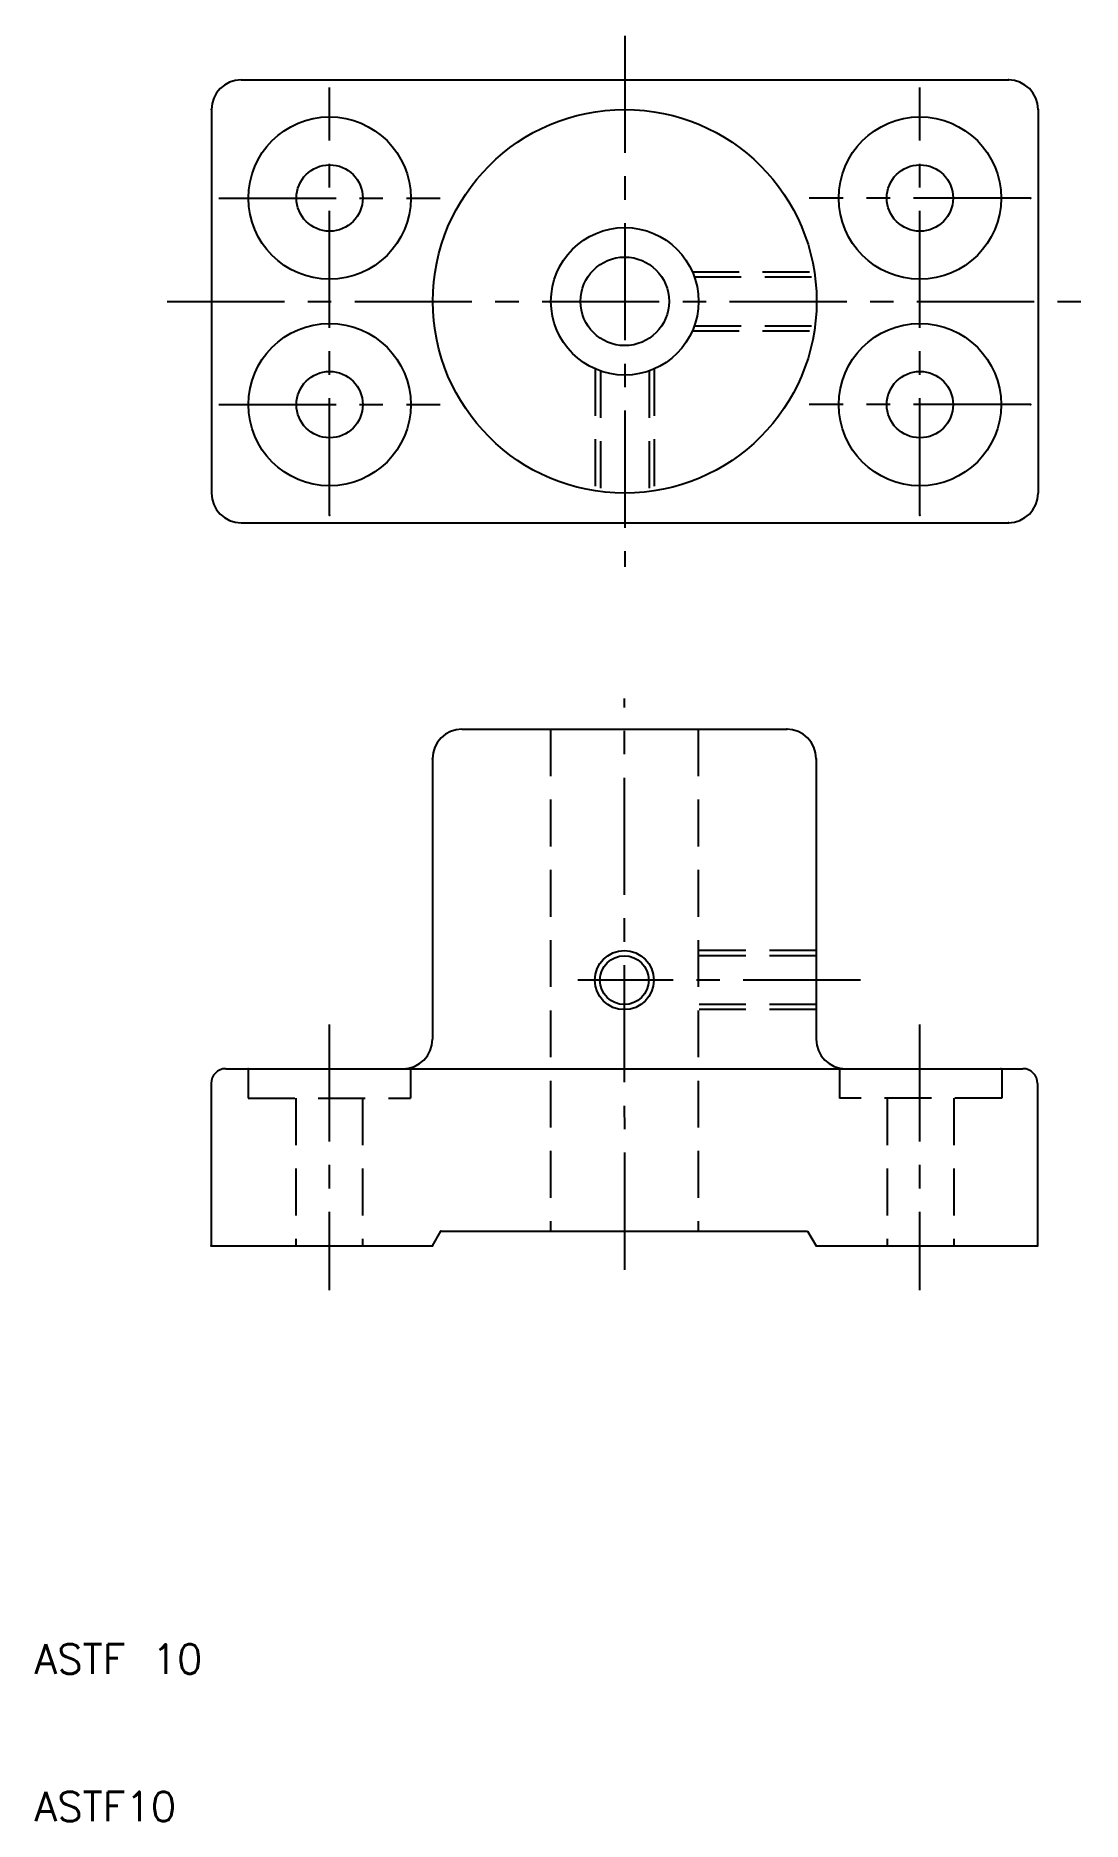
# Model space of a CAD drawing. Extents: x 10 to 81, y 10 to 131.
import ezdxf

# ---------------------------------------------------------------- set-up
doc = ezdxf.new("R2010")
doc.units = 0
doc.header["$LTSCALE"] = 0.25
doc.linetypes.add('CENTER', pattern=[50.8, 31.75, -6.35, 6.35, -6.35])
doc.linetypes.add('DASHED', pattern=[19.05, 12.7, -6.35])
doc.layers.get('0').update_dxf_attribs({"linetype": 'CONTINUOUS'})
doc.layers.add('CENTER', color=1, linetype='CENTER')
doc.styles.get("Standard").update_dxf_attribs({"font": 'txt.shx', "bigfont": 'extfont.shx'})

msp = doc.modelspace()

# ---------------------------------------------------------------- linework, layer by layer
for p, q in [((24, 128), (76, 128)), ((22, 126), (22, 100)), ((78, 126), (78, 100)), ((24, 98), (76, 98)), ((38.97, 84), (60.97, 84)), ((36.97, 82), (36.97, 63)), ((62.97, 82), (62.97, 63)), ((22.97, 61), (34.97, 61)), ((34.97, 61), (64.97, 61)), ((64.97, 61), (76.97, 61)), ((21.97, 60), (21.97, 49)), ((77.97, 60), (77.97, 49)), ((36.97, 49), (37.54, 50)), ((37.54, 50), (62.39, 50)), ((62.39, 50), (62.97, 49)), ((21.97, 49), (36.97, 49)), ((62.97, 49), (77.97, 49))]:
    msp.add_line(p, q)
at = {"color": 3, "linetype": 'DASHED'}
for p, q in [((54.58, 115), (62.85, 115)), ((54.72, 114.65), (62.89, 114.65)), ((54.72, 111.35), (62.89, 111.35)), ((54.58, 111), (62.85, 111)), ((48, 108.42), (48, 100.15)), ((48.35, 108.28), (48.35, 100.11)), ((51.65, 108.28), (51.65, 100.11)), ((52, 108.42), (52, 100.15)), ((44.97, 84), (44.97, 50)), ((54.97, 84), (54.97, 50)), ((62.97, 69), (54.97, 69)), ((62.97, 68.65), (54.97, 68.65)), ((62.97, 65.35), (54.97, 65.35)), ((62.97, 65), (54.97, 65)), ((24.47, 61), (24.47, 59)), ((35.47, 61), (35.47, 59)), ((64.54, 61), (64.54, 59)), ((75.54, 61), (75.54, 59)), ((24.47, 59), (35.47, 59)), ((27.72, 59), (27.72, 49)), ((32.22, 59), (32.22, 49)), ((75.54, 59), (64.54, 59)), ((67.79, 59), (67.79, 49)), ((72.29, 59), (72.29, 49))]:
    msp.add_line(p, q, dxfattribs=at)
for centre, radius in [((50, 113), 13), ((30, 120), 5.5), ((70, 120), 5.5), ((30, 120), 2.25), ((70, 120), 2.25), ((50, 113), 5), ((50, 113), 3), ((30, 106), 5.5), ((70, 106), 5.5), ((30, 106), 2.25), ((70, 106), 2.25), ((49.97, 67), 1.65)]:
    msp.add_circle(centre, radius)
at = {"color": 3}
msp.add_circle((49.97, 67), 2, dxfattribs=at)
for centre, radius, start, end in [((24, 126), 2, 90, 180), ((76, 126), 2, 0, 90), ((24, 100), 2, 180, 270), ((76, 100), 2, 270, 0), ((38.97, 82), 2, 90, 180), ((60.97, 82), 2, 0, 90), ((34.97, 63), 2, 270, 0), ((64.97, 63), 2, 180, 270), ((22.97, 60), 1, 90, 180), ((76.97, 60), 1, 0, 90)]:
    msp.add_arc(centre, radius, start, end)
for p in [(76, 128), (22, 126), (78, 126), (77.5, 120), (77.5, 106), (30, 98.5), (70, 98.5), (76, 98), (60.97, 84), (36.97, 82), (62.97, 82), (24.47, 61), (24.47, 61), (35.47, 61), (75.47, 61), (37.54, 50), (21.97, 49), (21.97, 49), (27.72, 49), (32.22, 49), (36.97, 49), (62.97, 49), (77.97, 49), (77.97, 49), (77.97, 49)]:
    msp.add_point(p)
at = {"layer": 'CENTER', "color": 1, "linetype": 'CENTER'}
for p, q in [((50, 131), (50, 95)), ((30, 98.5), (30, 127.5)), ((70, 98.5), (70, 127.5)), ((22.5, 120), (37.5, 120)), ((77.5, 120), (62.5, 120)), ((19, 113), (81, 113)), ((22.5, 106), (37.5, 106)), ((77.5, 106), (62.5, 106)), ((50, 47.38), (49.97, 86.09)), ((65.97, 67), (46.83, 67)), ((29.97, 64), (29.97, 46)), ((69.97, 64), (69.97, 46))]:
    msp.add_line(p, q, dxfattribs=at)

# ---------------------------------------------------------------- texts
for s, p in [('ASTF 10', (10, 20)), ('ASTF10', (10, 10))]:
    msp.add_text(s, height=2).set_placement(p)

doc.saveas('drawing.dxf')
